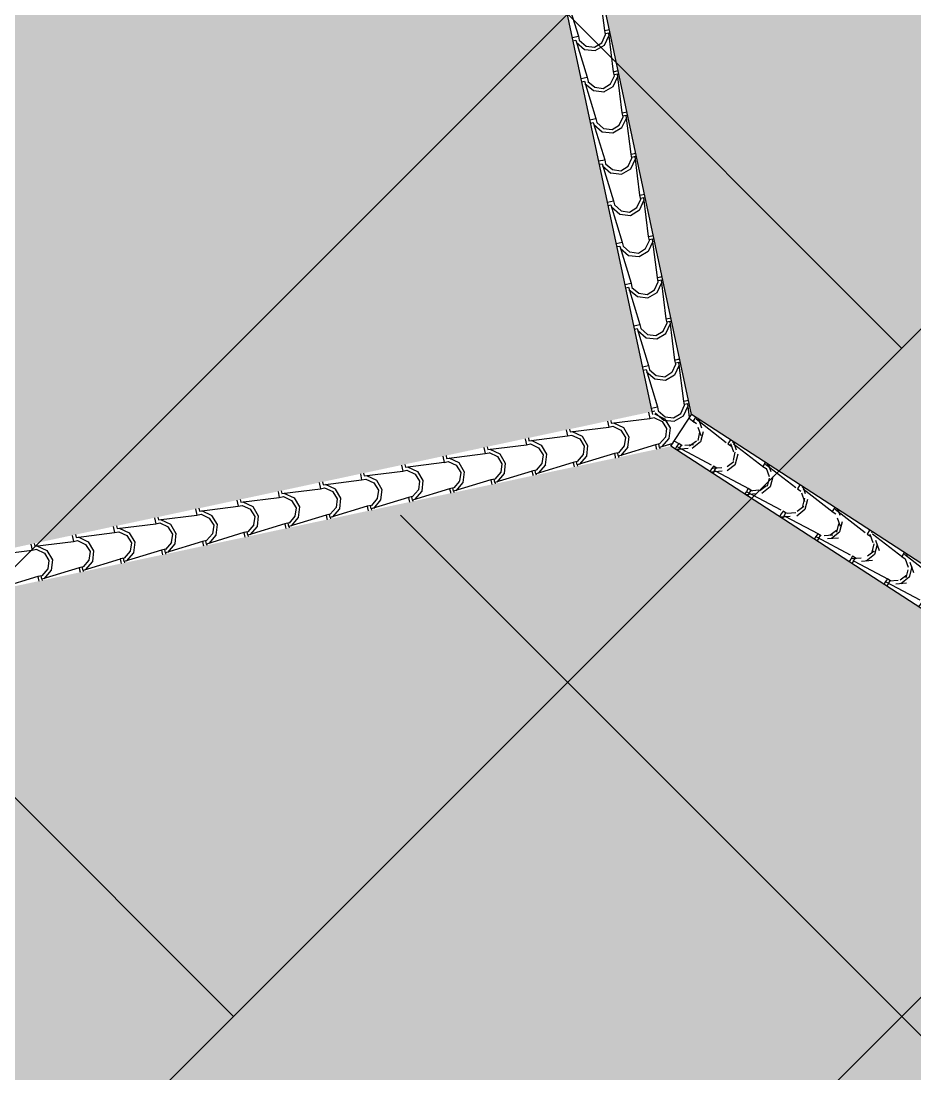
# Model space of a CAD drawing. Header units: millimetres. Extents: x 648844 to 649530, y 1246379 to 1246752.
# Drawn here: x 649111.173 to 649114.72, y 1246593.509 to 1246597.686 of the extents above; entities that cross this region are included whole.
import ezdxf

# ---------------------------------------------------------------- set-up
doc = ezdxf.new("R2010")
doc.units = ezdxf.units.MM
doc.header["$LTSCALE"] = 20
doc.header["$MEASUREMENT"] = 0
doc.layers.get('0').update_dxf_attribs({"linetype": 'CONTINUOUS'})
doc.layers.add('TECHO', color=30, linetype='CONTINUOUS')

# ---------------------------------------------------------------- blocks, each defined once
blk = doc.blocks.new('TEJA45')
at = {"layer": 'TECHO'}
for p, q in [((-2.554745425966679, 1.875336823679397), (-2.455492974620981, 1.993494333310938)), ((-2.564152160621127, 1.884779737374888), (-2.567719220212119, 1.88834679696588)), ((-2.554699557170224, 1.875327133923978), (-2.564152160621127, 1.884779737374881)), ((-2.360910131688769, 1.898953793098254), (-2.479067641320313, 1.799701341752556)), ((-2.672903146439467, 1.757179353076342), (-2.573650695093768, 1.875336862707883)), ((-2.585592795282174, 1.825557444429958), (-2.579684871791848, 1.869275800682672)), ((-2.573604764072023, 1.875327133923982), (-2.577171823663022, 1.878894193514977)), ((-2.573604764072044, 1.875327133923967), (-2.564152160621141, 1.865874530473064)), ((-2.571230103411139, 1.828246645230415), (-2.566503836148762, 1.863693854507165)), ((-2.566515311483705, 1.863511379610362), (-2.554699557170075, 1.875327133923989)), ((-2.566515783426098, 1.78786004688876), (-2.585421006643486, 1.825670412776006)), ((-2.556888199558905, 1.797508177540724), (-2.571067113281664, 1.828229214442931)), ((-2.526195744818651, 1.783316439133724), (-2.556916781720858, 1.797495352856483)), ((-2.479078729563106, 1.799706306316804), (-2.490894483876737, 1.787890552003176)), ((-2.461653203034139, 1.782280779787897), (-2.479078729563014, 1.799706306316772)), ((-2.791060866912261, 1.639021882473276), (-2.691808415566562, 1.757179392104817)), ((-2.691762307208286, 1.757169590787711), (-2.695329366799285, 1.760736650378707)), ((-2.691762307208322, 1.757169590787701), (-2.682309703757419, 1.747716987336798)), ((-2.68230970375739, 1.766622194238618), (-2.685876763348382, 1.770189253829606)), ((-2.684672854619983, 1.745353836474088), (-2.672857100306352, 1.757169590787715)), ((-2.672857100306487, 1.757169590787715), (-2.68230970375739, 1.766622194238618)), ((-2.479067602291835, 1.780796072625453), (-2.597225111923379, 1.681543621279754)), ((-2.528728568712815, 1.768989635207408), (-2.566538934600061, 1.787894858424796)), ((-2.485083074978945, 1.774768162128474), (-2.528801431231663, 1.768860238638151)), ((-2.490771142849198, 1.787905688539425), (-2.526218352125944, 1.783179421277051)), ((-2.471105806485035, 1.772828176336997), (-2.479078729563007, 1.780801099414965)), ((-2.703751370838674, 1.707399067996157), (-2.697843447348347, 1.751117424248871)), ((-2.689387554025622, 1.710090164139668), (-2.684661286763244, 1.745537373416418)), ((-2.684673313304828, 1.669702315640802), (-2.703578536522215, 1.707512681528048)), ((-2.675044608329848, 1.679351714349984), (-2.689223522052608, 1.710072751252191)), ((-2.644352208010176, 1.665160030363211), (-2.675073244912383, 1.67933894408597)), ((-2.597236272699384, 1.681548763180533), (-2.609052027013014, 1.669733008866906)), ((-2.579810746170402, 1.664123236651626), (-2.597236272699277, 1.681548763180501)), ((-2.909218587385205, 1.520864411870047), (-2.809966136039506, 1.639021921501588)), ((-2.821909946394939, 1.589240691564164), (-2.816002022904613, 1.632959047816879)), ((-2.809919850344563, 1.639012047651438), (-2.813486909935556, 1.64257910724243)), ((-2.809919850344592, 1.639012047651423), (-2.800467246893689, 1.62955944420052)), ((-2.800467246893668, 1.648464651102348), (-2.80403430648466, 1.65203171069334)), ((-2.80283039775626, 1.627196293337814), (-2.79101464344263, 1.639012047651441)), ((-2.791014643442765, 1.639012047651441), (-2.800467246893668, 1.648464651102344)), ((-2.597225072894851, 1.662638352152683), (-2.715382582526395, 1.563385900806985)), ((-2.646886299960748, 1.650832105328671), (-2.684696665847994, 1.669737328546059)), ((-2.603241451413716, 1.65660958657179), (-2.646959807666434, 1.650701663081467)), ((-2.608927623939977, 1.6697482379249), (-2.644374833216723, 1.665021970662526)), ((-2.589263349621298, 1.654670633200727), (-2.59723627269927, 1.662643556278695)), ((-2.802830843183607, 1.55154458439295), (-2.821736066400995, 1.589354950280196)), ((-2.807545004639749, 1.591933683051629), (-2.802818737377372, 1.627380892328379)), ((-2.793201017100024, 1.561195251157582), (-2.807379930822783, 1.591916288059789)), ((-2.76504403120866, 1.532674575449917), (-2.802854397095906, 1.551579798667305)), ((-2.762508671201701, 1.547003621592701), (-2.793229708103908, 1.56118253531546)), ((-2.727084105028048, 1.55159078731074), (-2.762531314304795, 1.546864520048366)), ((-2.715393815835661, 1.563391220044263), (-2.727209570149292, 1.551575465730636)), ((-2.697968289306679, 1.545965693515353), (-2.715393815835554, 1.563391220044231)), ((-3.027376307857843, 1.402706941267166), (-2.928123856512144, 1.520864450898706)), ((-2.940068521951446, 1.471082315130367), (-2.934160598461119, 1.514800671383082)), ((-2.928077393480834, 1.520854504515164), (-2.931644453071826, 1.524421564106159)), ((-2.928077393480862, 1.520854504515153), (-2.918624790029959, 1.51140190106425)), ((-2.92570245525399, 1.473777201962687), (-2.920976187991613, 1.509224411239437)), ((-2.918624790029938, 1.530307107966074), (-2.92219184962093, 1.533874167557062)), ((-2.920987940892537, 1.50903875020154), (-2.909172186578907, 1.520854504515167)), ((-2.909172186579035, 1.520854504515167), (-2.918624790029938, 1.53030710796607)), ((-2.715382543497967, 1.544480631679839), (-2.833540053129511, 1.445228180334141)), ((-2.721399827845751, 1.538451011015471), (-2.765118184098469, 1.532543087525148)), ((-2.707420892757582, 1.536513090064457), (-2.715393815835547, 1.544486013142421)), ((-2.920988373062372, 1.433386853145059), (-2.939893596279759, 1.471197219032305)), ((-2.911357425870584, 1.443038787966014), (-2.925536339593343, 1.473759824868221)), ((-2.833540014101025, 1.426322911207034), (-2.95169752373257, 1.327070459861336)), ((-2.883201762456515, 1.414517045571142), (-2.921012128343762, 1.433422268788529)), ((-2.880665134393212, 1.428847212822195), (-2.911386171295419, 1.443026126544954)), ((-2.839558204279591, 1.420292435458908), (-2.883276560532309, 1.414384511968585)), ((-2.845240586117015, 1.43343333669646), (-2.880687795393762, 1.428707069434086)), ((-2.833551358971938, 1.445233676907993), (-2.845367113285569, 1.433417922594366)), ((-2.81612583244295, 1.427808150379082), (-2.833551358971825, 1.445233676907957)), ((-2.825578435893853, 1.418355546928183), (-2.833551358971818, 1.426328470006148)), ((-3.145534028330495, 1.284549470664281), (-3.046281576984796, 1.402706980295822)), ((-3.058227097507704, 1.352923938698371), (-3.052319174017377, 1.396642294951086)), ((-3.046234936617104, 1.402696961378897), (-3.049801996208103, 1.406264020969893)), ((-3.04623493661714, 1.402696961378876), (-3.036782333166236, 1.393244357927973)), ((-3.043859905868239, 1.355620720873752), (-3.039133638605861, 1.391067930150502)), ((-3.036782333166215, 1.412149564829807), (-3.0403493927572, 1.415716624420792)), ((-3.039145484028815, 1.390881207065267), (-3.027329729715184, 1.402696961378894)), ((-3.027329729715305, 1.402696961378897), (-3.036782333166208, 1.4121495648298)), ((-3.039145902941115, 1.315229121897154), (-3.058051126158503, 1.3530394877844)), ((-3.029513834641143, 1.32488232477445), (-3.043692748363902, 1.355603361676657)), ((-3.154939876302478, 1.293992021693526), (-3.15850693589347, 1.297559081284522)), ((-2.951697484704127, 1.308165190734183), (-3.069854994335671, 1.208912739388484)), ((-3.00135949370442, 1.296359515692391), (-3.039169859591667, 1.315264738909779)), ((-2.998821597584737, 1.310690804051681), (-3.029542634486944, 1.32486971777444)), ((-2.957716580713459, 1.302133859902348), (-3.001434936966177, 1.296225936412025)), ((-2.963397067206891, 1.315275886082055), (-2.998844276483638, 1.310549618819682)), ((-2.951708902108216, 1.327076133771723), (-2.963524656421846, 1.315260379458095)), ((-2.93428337557922, 1.309650607242808), (-2.951708902108102, 1.327076133771691)), ((-2.943735979030116, 1.300198003791909), (-2.951708902108088, 1.308170926869881)), ((-3.263691748803296, 1.166392000061222), (-3.164439297457598, 1.284549509692763)), ((-3.176385673064452, 1.23476556226278), (-3.170477749574125, 1.278483918515494)), ((-3.164392479753374, 1.28453941824262), (-3.167959539344373, 1.288106477833619)), ((-3.16439247975341, 1.284539418242609), (-3.154939876302507, 1.275086814791706)), ((-3.16201735648248, 1.237464239784806), (-3.157291089220102, 1.272911449061557)), ((-3.157303027165092, 1.272723663928993), (-3.145487272851462, 1.28453941824262)), ((-3.145487272851575, 1.28453941824262), (-3.154939876302478, 1.293992021693523)), ((-3.157303432819873, 1.197071390649249), (-3.176208656037261, 1.234881756536495)), ((-3.147670243411703, 1.206725861582878), (-3.161849157134462, 1.237446898485086)), ((-3.282550022889659, 1.166381875106353), (-3.286117082480651, 1.169948934697345)), ((-3.273097419438756, 1.175834478557256), (-3.276664479029741, 1.179401538148245)), ((-3.263644815987853, 1.166381875106349), (-3.273097419438756, 1.175834478557253)), ((-3.069854955307193, 1.190007470261374), (-3.188012464938737, 1.090755018915676)), ((-3.119517224952311, 1.178201985813626), (-3.157327590839557, 1.197107209031014)), ((-3.116978060776262, 1.192534395281175), (-3.147699097678469, 1.206713309003934)), ((-3.075874957147306, 1.183975284345788), (-3.119593313400024, 1.178067360855465)), ((-3.081553548295865, 1.197118435467772), (-3.117000757572612, 1.192392168205398)), ((-3.069866445244493, 1.208918590635452), (-3.081682199558124, 1.197102836321825)), ((-3.052440918715497, 1.191493064106538), (-3.069866445244365, 1.20891859063541)), ((-3.061893522166393, 1.182040460655639), (-3.069866445244358, 1.190013383733604)), ((-3.381849469276368, 1.048234529457822), (-3.282597017930669, 1.166392039089363)), ((-3.294544248621207, 1.116607185827174), (-3.288636325130881, 1.160325542079889)), ((-3.28255002288968, 1.166381875106332), (-3.273097419438777, 1.156929271655429)), ((-3.280174807096721, 1.119307758695868), (-3.275448539834343, 1.154754967972618)), ((-3.27546057030137, 1.154566120792719), (-3.263644815987739, 1.166381875106346)), ((-3.275460962698638, 1.078913659401358), (-3.294366185916026, 1.116724025288605)), ((-3.265826652182639, 1.088569398392131), (-3.280005565905398, 1.119290435294339)), ((-3.235134523969421, 1.074377986511426), (-3.265855560871628, 1.088556900234185)), ((-3.18802398838077, 1.090761047499182), (-3.199839742694401, 1.078945293185555)), ((-3.170598461851768, 1.073335520970264), (-3.188023988380642, 1.090761047499139)), ((-3.500007189749034, 0.9300770588549305), (-3.400754738403336, 1.048234568486471)), ((-3.400707566025922, 1.048224331970076), (-3.404274625616914, 1.051791391561068)), ((-3.400707566025957, 1.048224331970065), (-3.391254962575054, 1.038771728519162)), ((-3.391254962575026, 1.057676935420989), (-3.394822022166011, 1.061243995011978)), ((-3.393618113437647, 1.036408577656445), (-3.381802359124016, 1.048224331970072)), ((-3.381802359124123, 1.048224331970079), (-3.391254962575026, 1.057676935420982)), ((-3.188012425910266, 1.071849749788566), (-3.30616993554181, 0.9725972984428672)), ((-3.237674956200188, 1.060044455934861), (-3.275485322087434, 1.078949679152249)), ((-3.194033333579362, 1.065816708789466), (-3.237751689832081, 1.059908785299143)), ((-3.199710029384846, 1.078960984853495), (-3.235157238661593, 1.074234717591121)), ((-3.180051065302663, 1.063882917519361), (-3.188023988380642, 1.071855840597337)), ((-3.412702824177472, 0.9984488093951853), (-3.406794900687146, 1.0421671656479)), ((-3.398332257710976, 1.001151277606926), (-3.393605990448599, 1.036598486883676)), ((-3.393618492577396, 0.9607559281534783), (-3.412523715794784, 0.9985662940407245)), ((-3.383983060952815, 0.9704129351997395), (-3.398161974675574, 1.001133972101947)), ((-3.355832687448093, 0.9418869260561102), (-3.393643053335339, 0.9607921492734981)), ((-3.353290987159291, 0.9562215777401519), (-3.384012024061498, 0.970400491462911)), ((-3.31786651047382, 0.9608035342392149), (-3.353313719750567, 0.9560772669768411)), ((-3.306181531517048, 0.9726035043629118), (-3.317997285830678, 0.9607877500492847)), ((-3.288756004988038, 0.9551779778339942), (-3.306181531516913, 0.9726035043628727)), ((-3.618164910221822, 0.8119195882518788), (-3.518912458876123, 0.9300770978834194)), ((-3.530861399734214, 0.8802904329595833), (-3.524953476243887, 0.9240087892122979)), ((-3.518865109162199, 0.9300667888338054), (-3.522432168753198, 0.933633848424801)), ((-3.518865109162228, 0.9300667888337877), (-3.509412505711325, 0.9206141853828846)), ((-3.509412505711303, 0.9395193922847085), (-3.512979565302295, 0.943086451875697)), ((-3.511775656573924, 0.9182510345201713), (-3.499959902260294, 0.9300667888337983)), ((-3.4999599022604, 0.9300667888337983), (-3.509412505711303, 0.9395193922847014)), ((-3.306169896513282, 0.9536920293157962), (-3.424327406144826, 0.8544395779700977)), ((-3.312191710014105, 0.9476581332327818), (-3.355910066266823, 0.9417502097424588)), ((-3.298208608438941, 0.9457253743830982), (-3.306181531516906, 0.9536982974610595)), ((-3.511776022456154, 0.8425981969055734), (-3.530681245673541, 0.8804085627928195)), ((-3.516489708325459, 0.8829947965161828), (-3.511763441063081, 0.918442005792933)), ((-3.502139469723382, 0.8522564720081682), (-3.516318383446141, 0.8829775089103755)), ((-3.424327367116383, 0.8355343088429557), (-3.542484876747928, 0.7362818574972572)), ((-3.473990418695976, 0.8237293961773489), (-3.511800784583222, 0.8426346193947367)), ((-3.471447450350816, 0.8380651689696457), (-3.502168487253023, 0.8522440826924047)), ((-3.436022991562787, 0.8426460836249312), (-3.471470200839534, 0.8379198163625574)), ((-3.424339074653325, 0.8544459612266415), (-3.436154828966956, 0.8426302069130145)), ((-3.406913548124315, 0.8370204346977168), (-3.42433907465319, 0.8544459612265918)), ((-3.416366151575211, 0.8275678312468173), (-3.424339074653183, 0.8355407543247892)), ((-3.736322630694765, 0.693762117648653), (-3.637070179349067, 0.8119196272801936)), ((-3.649019975290479, 0.7621320565275838), (-3.643112051800152, 0.8058504127802983)), ((-3.637022652298469, 0.8119092456975316), (-3.640589711889469, 0.8154763052885272)), ((-3.637022652298498, 0.8119092456975174), (-3.627570048847595, 0.8024566422466144)), ((-3.634647158939579, 0.7648383154281468), (-3.629920891677202, 0.800285524704897)), ((-3.627570048847574, 0.8213618491484418), (-3.631137108438566, 0.8249289087394338)), ((-3.629933199710202, 0.8000934913838975), (-3.618117445396571, 0.8119092456975245)), ((-3.61811744539667, 0.8119092456975316), (-3.627570048847574, 0.8213618491484347)), ((-3.430350086447064, 0.8294995576763391), (-3.474068442699782, 0.8235916341860161)), ((-3.629933552334919, 0.7244404656576862), (-3.648838775552306, 0.7622508315449323)), ((-3.620295878494325, 0.7341000088174248), (-3.634474792217084, 0.764821045719632)), ((-3.542484837719485, 0.7173765883701151), (-3.660642347351029, 0.6181241370244166)), ((-3.592148149943888, 0.705571866298591), (-3.629958515831134, 0.7244770895159789)), ((-3.589603913543165, 0.719908760199516), (-3.620324950445372, 0.734087673922275)), ((-3.548508462881806, 0.7113409821196583), (-3.592226819134524, 0.7054330586293354)), ((-3.554179472650858, 0.7244886330107718), (-3.589626681927605, 0.719762365748398)), ((-3.542496617789602, 0.7362884180903713), (-3.554312372103233, 0.7244726637767442)), ((-3.525071091260585, 0.7188628915614501), (-3.54249661778946, 0.7362884180903251)), ((-3.534523694711481, 0.7094102881105471), (-3.542496617789453, 0.7173832111885154)), ((-3.854480351167602, 0.5756046470455338), (-3.755227899821904, 0.6937621566770744)), ((-3.767178550847227, 0.6439736800919889), (-3.7612706273569, 0.6876920363447034)), ((-3.75518019543474, 0.6937517025612614), (-3.758747255025732, 0.697318762152257)), ((-3.755180195434768, 0.6937517025612472), (-3.745727591983865, 0.6842990991103441)), ((-3.752804609553827, 0.6466818343392049), (-3.74807834229145, 0.682129043615955)), ((-3.745727591983844, 0.703204306012168), (-3.749294651574829, 0.7067713656031565)), ((-3.748090742846479, 0.6819359482476237), (-3.736274988532848, 0.6937517025612507)), ((-3.736274988532941, 0.6937517025612578), (-3.745727591983844, 0.7032043060121609)), ((-3.748091082213669, 0.6062827344097776), (-3.766996305431057, 0.6440931002970238)), ((-3.738452287264877, 0.6159435456258606), (-3.752631200987636, 0.6466645825280679)), ((-3.863885135120121, 0.5850467628758977), (-3.867452194711113, 0.5886138224668898)), ((-3.854432531669218, 0.5755941594249876), (-3.863885135120121, 0.5850467628758906)), ((-3.66064230832248, 0.5992188678973811), (-3.778799817954024, 0.4999664165516826)), ((-3.710305881191765, 0.5874143364198297), (-3.748116247079011, 0.6063195596372175)), ((-3.707760376733852, 0.601752351428626), (-3.738481413636059, 0.6159312651513851)), ((-3.666666839313869, 0.59318240656334), (-3.710385195566587, 0.587274483073017)), ((-3.672335953740742, 0.6063311823963673), (-3.707783163017488, 0.6016049151339935)), ((-3.66065416092588, 0.618130874954101), (-3.67246991523951, 0.606315120640474)), ((-3.643228634396856, 0.6007053484251763), (-3.660654160925731, 0.6181308749540513)), ((-3.652681237847752, 0.5912527449742733), (-3.660654160925723, 0.5992256680522452)), ((-3.972638071640318, 0.4574471764425745), (-3.87338562029462, 0.5756046860741151)), ((-3.885337126403741, 0.5258153036581881), (-3.879429202913414, 0.5695336599109027)), ((-3.873337738571017, 0.5755941594249876), (-3.876904798162009, 0.5791612190159832)), ((-3.873337738571045, 0.5755941594249734), (-3.863885135120142, 0.5661415559740703)), ((-3.870962060168189, 0.5285253532493641), (-3.866235792905812, 0.5639725625261143)), ((-3.866248285982756, 0.5637784051113499), (-3.854432531669126, 0.5755941594249769)), ((-3.86624861209242, 0.4881250031618727), (-3.885153835309808, 0.5259353690491189)), ((-3.856608696035053, 0.497787082433458), (-3.870787609757812, 0.5285081193356653)), ((-3.99149528170728, 0.4574366162887209), (-3.995062341298265, 0.4610036758797094)), ((-3.982042678256384, 0.4668892197396239), (-3.985609737847369, 0.4704562793306124)), ((-3.972590074805481, 0.4574366162887173), (-3.982042678256384, 0.4668892197396204)), ((-3.778799778925574, 0.481061147424537), (-3.896957288557118, 0.3818086960788385)), ((-3.828463612439649, 0.4692568065410647), (-3.866273978326895, 0.4881620297584526)), ((-3.825916839926194, 0.4835959426584964), (-3.856637876828401, 0.4977748563812554)), ((-3.784825215748612, 0.4750238310066557), (-3.82854357200133, 0.4691159075163327)), ((-3.790492434829723, 0.4881737317820871), (-3.825939644106469, 0.4834474645197133)), ((-3.778811704062157, 0.4999733318178308), (-3.790627458375788, 0.4881575775042037)), ((-3.761386177533133, 0.4825478052889061), (-3.778811704062008, 0.499973331817781)), ((-3.770838780984036, 0.4730952018380066), (-3.778811704062001, 0.4810681249159714)), ((-4.090795792113177, 0.3392897058394375), (-3.991543340767478, 0.4574472154709781)), ((-4.00349570195975, 0.4076569272280004), (-3.997587778469423, 0.451375283480715)), ((-3.991495281707316, 0.4574366162886996), (-3.982042678256413, 0.4479840128377965)), ((-3.98911951078243, 0.4103688721604328), (-3.984393243520053, 0.445816081437183)), ((-3.984405829119034, 0.4456208619750761), (-3.972590074805403, 0.4574366162887031)), ((-3.984406141971199, 0.3699672719140104), (-4.003311365188587, 0.4077776378012565)), ((-3.974765104806004, 0.379630619242711), (-3.988944018528763, 0.4103516561449183)), ((-3.944073303117726, 0.3654395338879866), (-3.974794340019933, 0.3796184476107456)), ((-3.896969247198435, 0.3818157886815605), (-3.908785001512065, 0.3700000343679335)), ((-3.879543720669396, 0.3643902621526323), (-3.896969247198271, 0.3818157886815072)), ((-4.208953512586021, 0.2211322352363077), (-4.109701061240322, 0.3392897448678482)), ((-4.109652824843558, 0.3392790731524506), (-4.11321988443455, 0.3428461327434462)), ((-4.109652824843586, 0.3392790731524329), (-4.100200221392683, 0.3298264697015298)), ((-4.100200221392662, 0.3487316766033537), (-4.103767280983654, 0.3522987361943422)), ((-4.102563372255311, 0.3274633188388023), (-4.09074761794168, 0.3392790731524293)), ((-4.090747617941759, 0.3392790731524435), (-4.100200221392662, 0.3487316766033466)), ((-3.896957249528676, 0.3629034269516929), (-4.01511475916022, 0.2636509756059944)), ((-3.946621343687589, 0.3510992766623282), (-3.984431709574835, 0.3700044998797161)), ((-3.902983592182473, 0.3568652554500957), (-3.946701948435191, 0.3509573319597727)), ((-3.908648915917794, 0.3700162811679313), (-3.944096125194541, 0.3652900139055575)), ((-3.888996324120292, 0.3549376587017328), (-3.896969247198264, 0.3629105817797047)), ((-4.121654277516505, 0.2894985507923984), (-4.115746354026179, 0.333216907045113)), ((-4.107276961396558, 0.2922123910723933), (-4.10255069413418, 0.3276596003491434)), ((-4.10256367184995, 0.2518095406661018), (-4.121468895067338, 0.289619906553348)), ((-4.092921513576556, 0.2614741560511469), (-4.107100427299315, 0.2921951929533542)), ((-4.064779074935451, 0.2329417467835526), (-4.102589440822697, 0.2518469700009405)), ((-4.062229766308398, 0.247283125117093), (-4.092950803210606, 0.2614620388398521)), ((-4.026805397007671, 0.2518588305535268), (-4.062252606284417, 0.247132563291153)), ((-4.015126790334712, 0.2636582455452903), (-4.026942544648342, 0.2518424912316632)), ((-3.997701263805673, 0.246232719016362), (-4.015126790334548, 0.263658245545237)), ((-4.327111233058744, 0.1029747646333448), (-4.227858781713046, 0.2211322742648854)), ((-4.239812853073012, 0.1713401743586012), (-4.233904929582685, 0.2150585306113157)), ((-4.227810367979828, 0.2211215300161697), (-4.231377427570827, 0.2246885896071689)), ((-4.227810367979856, 0.2211215300161555), (-4.218357764528953, 0.2116689265652525)), ((-4.22543441201104, 0.1740559099816537), (-4.220708144748663, 0.2095031192584038)), ((-4.218357764528932, 0.2305741334670763), (-4.221924824119924, 0.2341411930580684)), ((-4.220720915391588, 0.2093057757025285), (-4.208905161077958, 0.2211215300161555)), ((-4.208905161078029, 0.2211215300161768), (-4.218357764528932, 0.2305741334670799)), ((-4.015114720131734, 0.2447457064788843), (-4.133272229763278, 0.1454932551331858)), ((-4.021141968616334, 0.2387066798935287), (-4.064860324869052, 0.2327987564032057)), ((-4.007153867256569, 0.2367801155654625), (-4.015126790334541, 0.2447530386434345)), ((-4.220721201728708, 0.1336518094182217), (-4.239626424946096, 0.1714621753054679)), ((-4.211077922346732, 0.1433176928587514), (-4.225256836069491, 0.1740387297609587)), ((-4.13327219073485, 0.1265879860060402), (-4.251429700366394, 0.02733553466034166)), ((-4.182936806183349, 0.1147842169048019), (-4.220747172070595, 0.1336894401221898)), ((-4.180386229499931, 0.1291267163465832), (-4.211107266402138, 0.1433056300693423)), ((-4.144961878098442, 0.1337013799390085), (-4.180409087375189, 0.1289751126766348)), ((-4.133284333470989, 0.14550070240902), (-4.14510008778462, 0.133684948095393)), ((-4.115858806941944, 0.1280751758800847), (-4.133284333470819, 0.1455007024089596)), ((-4.12531141039284, 0.1186225724291852), (-4.133284333470812, 0.1265954955071535)), ((-4.381066017177957, 0.06124925080029442), (-4.346016502185769, 0.1029748036619225)), ((-4.35797142862927, 0.05318179792661226), (-4.352063505138943, 0.09690015417932685)), ((-4.345967911116098, 0.1029639868798995), (-4.349534970707083, 0.106531046470888)), ((-4.345967911116134, 0.1029639868798853), (-4.336515307665231, 0.09351138342898224)), ((-4.343591862625289, 0.05589942889270816), (-4.338865595362911, 0.09134663816945832)), ((-4.336515307665202, 0.1124165903308096), (-4.340082367256187, 0.1159836499217981)), ((-4.338878458527866, 0.0911482325662547), (-4.327062704214235, 0.1029639868798817)), ((-4.327062704214299, 0.1029639868798995), (-4.336515307665202, 0.1124165903308025)), ((-4.139300345048383, 0.1205481043372068), (-4.183018701301101, 0.1146401808468838)), ((-4.381066017177965, 0.07500000000003837), (-4.381066017177972, -0.07499999999996376)), ((-4.338878731607451, 0.01549407817028481), (-4.357783954824839, 0.05330444405753099)), ((-4.329234331117675, 0.02516122966800793), (-4.343413244840434, 0.05588226657021522)), ((-4.30109453743124, -0.003373312973963039), (-4.338904903318486, 0.01553191024342482)), ((-4.30109453743124, 0.003373312974005671), (-4.338904903318486, -0.01553191024338219)), ((-4.298542692691456, 0.01097030757607342), (-4.329263729593663, 0.02514922129883246)), ((-4.257458721482493, -0.002389528778763861), (-4.301177077735211, 0.003518394711559125)), ((-4.257458721483125, 0.002389528780526007), (-4.301177077735844, -0.003518394709796979)), ((-4.263118359186514, 0.01554392932484205), (-4.29856556846326, 0.01081766206246826)), ((-4.251441876607267, 0.02734315927274977), (-4.263257630920897, 0.01552740495912275)), ((-4.234016350078214, 0.009917632743814409), (-4.251441876607089, 0.02734315927269293)), ((-4.243468953529117, 0.0004650292929184729), (-4.251441876607082, 0.008437952370883295)), ((-4.338878731607565, -0.01549407817016046), (-4.357783954824953, -0.05330444405740664)), ((-4.329234331119117, -0.0251612296676953), (-4.343413244841877, -0.05588226656990258)), ((-4.298542692692415, -0.01097030757503248), (-4.329263729594622, -0.02514922129779151)), ((-4.26311835918694, -0.01554392932355597), (-4.298565568463687, -0.01081766206118218)), ((-4.251441876607259, -0.0273431592726503), (-4.26325763092089, -0.01552740495902327)), ((-4.243468953529124, -0.0004650292928261024), (-4.251441876607103, -0.008437952370801582)), ((-4.234016350078228, -0.009917632743729143), (-4.251441876607103, -0.02734315927260411)), ((-4.133272190734765, -0.1265879860058945), (-4.251429700366309, -0.027335534660196)), ((-4.381066017177957, -0.06124925080087706), (-4.346016502186039, -0.102974803662196)), ((-4.35797142863111, -0.05318179792779887), (-4.352063505140784, -0.09690015418051345)), ((-4.343591862623768, -0.05589942889180222), (-4.338865595361391, -0.09134663816855237)), ((-4.345967911116119, -0.1029639868798178), (-4.349534970707111, -0.1065310464708098)), ((-4.345967911116119, -0.1029639868798107), (-4.336515307665216, -0.09351138342890764)), ((-4.336515307665216, -0.1124165903307208), (-4.340082367256201, -0.1159836499217093)), ((-4.338878458527873, -0.09114823256618365), (-4.327062704214242, -0.1029639868798107)), ((-4.327062704214313, -0.1029639868798071), (-4.336515307665216, -0.1124165903307102)), ((-4.327111233059028, -0.1029747646336112), (-4.22785878171333, -0.2211322742651518)), ((-4.182936806183335, -0.1147842169047451), (-4.220747172070581, -0.1336894401221329)), ((-4.139300345048618, -0.1205481043353416), (-4.183018701301336, -0.1146401808450186)), ((-4.125311410392847, -0.1186225724290999), (-4.133284333470819, -0.1265954955070754)), ((-4.220721201728821, -0.133651809418069), (-4.239626424946209, -0.1714621753053152)), ((-4.211077922348551, -0.1433176928592701), (-4.22525683607131, -0.1740387297614774)), ((-4.18038622950089, -0.1291267163455458), (-4.211107266403097, -0.1433056300683049)), ((-4.144961878097952, -0.1337013799378433), (-4.180409087374699, -0.1289751126754695)), ((-4.133284333470982, -0.1455007024089205), (-4.145100087784613, -0.1336849480952935)), ((-4.115858806941951, -0.1280751758799994), (-4.133284333470826, -0.1455007024088779)), ((-4.015114720131677, -0.2447457064787315), (-4.133272229763222, -0.145493255133033)), ((-4.239812853075087, -0.1713401743580043), (-4.23390492958476, -0.2150585306107189)), ((-4.225434412009413, -0.1740559099816323), (-4.220708144747036, -0.2095031192583825)), ((-4.227810367979835, -0.2211215300160916), (-4.231377427570827, -0.22468858960708)), ((-4.227810367979849, -0.2211215300160809), (-4.218357764528946, -0.2116689265651779)), ((-4.218357764528939, -0.2305741334669946), (-4.221924824119924, -0.2341411930579831)), ((-4.220720915391595, -0.2093057757024575), (-4.208905161077965, -0.2211215300160845)), ((-4.208905161078043, -0.2211215300160916), (-4.218357764528946, -0.2305741334669946)), ((-4.208953512586156, -0.2211322352367517), (-4.109701061240457, -0.3392897448682923)), ((-4.064779074935444, -0.2329417467835064), (-4.10258944082269, -0.2518469700008943)), ((-4.062229766308533, -0.2472831251156791), (-4.092950803210741, -0.2614620388384381)), ((-4.021141968615652, -0.2387066798917949), (-4.06486032486837, -0.232798756401472)), ((-4.026805397007173, -0.2518588305523757), (-4.06225260628392, -0.2471325632900019)), ((-4.007153867256584, -0.2367801155653737), (-4.015126790334556, -0.2447530386433456)), ((-3.997701263805688, -0.2462327190162696), (-4.015126790334563, -0.2636582455451446)), ((-4.121654277518559, -0.2894985507918193), (-4.115746354028232, -0.3332169070445339)), ((-4.102563671850049, -0.2518095406659526), (-4.121468895067437, -0.2896199065531988)), ((-4.107276961395293, -0.2922123910696612), (-4.102550694132916, -0.3276596003464114)), ((-4.092921513577991, -0.2614741560508413), (-4.10710042730075, -0.2921951929530486)), ((-4.015126790334705, -0.2636582455451908), (-4.026942544648335, -0.2518424912315638)), ((-3.896957249528668, -0.3629034269514939), (-4.015114759160213, -0.2636509756057954)), ((-4.109652824843586, -0.3392790731523547), (-4.100200221392683, -0.3298264697014517)), ((-4.102563372255318, -0.3274633188387313), (-4.090747617941688, -0.3392790731523583)), ((-4.109652824843572, -0.3392790731523618), (-4.113219884434571, -0.3428461327433574)), ((-4.100200221392676, -0.3487316766032613), (-4.103767280983661, -0.3522987361942498)), ((-4.090747617941773, -0.3392790731523512), (-4.100200221392676, -0.3487316766032542)), ((-4.09079579211361, -0.3392897058395334), (-3.991543340767912, -0.457447215471074)), ((-3.984406141971292, -0.3699672719138363), (-4.003311365188679, -0.4077776378010824)), ((-3.946621343687561, -0.3510992766622749), (-3.984431709574807, -0.3700044998796628)), ((-3.94407330311784, -0.3654395338865797), (-3.974794340020047, -0.3796184476093387)), ((-3.902983592182693, -0.3568652554482519), (-3.946701948435411, -0.3509573319579289)), ((-3.908648915918178, -0.3700162811666665), (-3.944096125194925, -0.3652900139042927)), ((-3.896969247198427, -0.381815788681461), (-3.908785001512058, -0.370000034367834)), ((-3.888996324120313, -0.354937658701644), (-3.896969247198278, -0.3629105817796088)), ((-3.87954372066941, -0.3643902621525434), (-3.896969247198278, -0.3818157886814149)), ((-4.003495701961803, -0.4076569272274284), (-3.997587778471477, -0.451375283480143)), ((-3.989119510780938, -0.4103688721594914), (-3.984393243518561, -0.4458160814362415)), ((-3.974765104807034, -0.3796306192415919), (-3.988944018529793, -0.4103516561437992)), ((-3.778799778925574, -0.4810611474243274), (-3.896957288557118, -0.3818086960786289)), ((-3.991495281707294, -0.457436616288625), (-3.995062341298279, -0.4610036758796134)), ((-3.991495281707302, -0.457436616288625), (-3.982042678256398, -0.4479840128377219)), ((-3.984405829119041, -0.4456208619750051), (-3.97259007480541, -0.4574366162886321)), ((-3.972590074805495, -0.457436616288625), (-3.982042678256398, -0.466889219739528)), ((-3.972638071640603, -0.4574471764428409), (-3.873385620294904, -0.5756046860743815)), ((-3.982042678256391, -0.4668892197395316), (-3.985609737847383, -0.47045627933052)), ((-3.866248612092527, -0.4881250031617235), (-3.885153835309914, -0.5259353690489696)), ((-3.856608696036851, -0.4977870824339909), (-3.87078760975961, -0.5285081193361982)), ((-3.828463612439656, -0.4692568065410221), (-3.866273978326902, -0.4881620297584099)), ((-3.825916839927132, -0.4835959426574767), (-3.856637876829339, -0.4977748563802358)), ((-3.784825215747915, -0.4750238310049539), (-3.828543572000633, -0.4691159075146309)), ((-3.790492434830099, -0.4881737317808401), (-3.825939644106846, -0.4834474645184663)), ((-3.77881170406215, -0.4999733318177313), (-3.790627458375781, -0.4881575775041043)), ((-3.770838780984029, -0.4730952018379142), (-3.778811704062008, -0.4810681249158897)), ((-3.761386177533133, -0.4825478052888172), (-3.778811704062015, -0.4999733318176993)), ((-3.660642308322466, -0.5992188678971608), (-3.77879981795401, -0.4999664165514623)), ((-3.885337126405283, -0.5258153036612399), (-3.879429202914956, -0.5695336599139544)), ((-3.870962060166704, -0.5285253532484191), (-3.866235792904327, -0.5639725625251693)), ((-3.873337738571024, -0.5755941594249059), (-3.876904798162016, -0.5791612190158979)), ((-3.873337738571038, -0.5755941594248988), (-3.863885135120135, -0.5661415559739957)), ((-3.866248285982763, -0.5637784051112789), (-3.854432531669133, -0.5755941594249059)), ((-3.854432531669225, -0.575594159424913), (-3.863885135120128, -0.585046762875816)), ((-3.854480351167879, -0.5756046470457967), (-3.755227899822181, -0.6937621566773373)), ((-3.863885135120128, -0.585046762875816), (-3.86745219471112, -0.5886138224668045)), ((-3.748091082213755, -0.6062827344096036), (-3.766996305431142, -0.6440931002968497)), ((-3.738452287266668, -0.6159435456263971), (-3.752631200989427, -0.6466645825286044)), ((-3.710305881191751, -0.5874143364197764), (-3.748116247078997, -0.6063195596371642)), ((-3.707760376734775, -0.60175235142761), (-3.738481413636983, -0.615931265150369)), ((-3.666666839314047, -0.5931824065615281), (-3.710385195566765, -0.5872744830712051)), ((-3.672335953740216, -0.6063311823952517), (-3.707783163016963, -0.601604915132878)), ((-3.660654160925873, -0.6181308749540015), (-3.672469915239503, -0.6063151206403745)), ((-3.652681237847766, -0.591252744974188), (-3.660654160925738, -0.5992256680521599)), ((-3.64322863439687, -0.6007053484250875), (-3.660654160925738, -0.6181308749539589)), ((-3.542484837719407, -0.7173765883699588), (-3.660642347350951, -0.6181241370242603)), ((-3.76717855084901, -0.643973680093243), (-3.761270627358684, -0.6876920363459575)), ((-3.75280460955247, -0.6466818343373433), (-3.748078342290093, -0.6821290436140934)), ((-3.755180195434754, -0.6937517025611761), (-3.758747255025746, -0.6973187621521681)), ((-3.755180195434768, -0.693751702561169), (-3.745727591983865, -0.684299099110266)), ((-3.745727591983851, -0.7032043060120756), (-3.749294651574843, -0.7067713656030641)), ((-3.748090742846486, -0.6819359482475527), (-3.736274988532855, -0.6937517025611797)), ((-3.736274988532955, -0.693751702561169), (-3.745727591983858, -0.7032043060120721)), ((-3.736322630694985, -0.6937621176489728), (-3.637070179349287, -0.8119196272805134)), ((-3.592148149943888, -0.705571866298552), (-3.629958515831134, -0.7244770895159398)), ((-3.548508462881067, -0.7113409821179886), (-3.592226819133785, -0.7054330586276656)), ((-3.534523694711496, -0.7094102881104618), (-3.54249661778946, -0.7173832111884266)), ((-3.629933552335011, -0.7244404656575156), (-3.648838775552399, -0.7622508315447618)), ((-3.620295878495718, -0.7341000088171477), (-3.634474792218477, -0.7648210457193549)), ((-3.589603913543264, -0.7199087601981269), (-3.620324950445472, -0.7340876739208859)), ((-3.554179472650326, -0.7244886330096598), (-3.589626681927072, -0.719762365747286)), ((-3.542496617789595, -0.7362884180902718), (-3.554312372103226, -0.7244726637766448)), ((-3.525071091260592, -0.7188628915613613), (-3.542496617789467, -0.7362884180902363)), ((-3.424327367116369, -0.8355343088427567), (-3.542484876747913, -0.7362818574970582)), ((-3.649019975292497, -0.7621320565270508), (-3.64311205180217, -0.8058504127797654)), ((-3.634647158938243, -0.764838315426271), (-3.629920891675866, -0.8002855247030212)), ((-3.637022652298477, -0.8119092456974428), (-3.640589711889469, -0.8154763052884348)), ((-3.637022652298491, -0.8119092456974428), (-3.627570048847588, -0.8024566422465398)), ((-3.627570048847581, -0.821361849148353), (-3.631137108438573, -0.8249289087393414)), ((-3.629933199710209, -0.8000934913838265), (-3.618117445396578, -0.8119092456974535)), ((-3.618117445396678, -0.8119092456974499), (-3.627570048847581, -0.821361849148353)), ((-3.618164910222042, -0.8119195882522163), (-3.518912458876343, -0.9300770978837569)), ((-3.473990418696012, -0.8237293961773169), (-3.511800784583258, -0.8426346193947047)), ((-3.430350086447213, -0.8294995576745663), (-3.474068442699931, -0.8235916341842433)), ((-3.416366151575225, -0.827567831246732), (-3.42433907465319, -0.8355407543246969)), ((-3.51177602245626, -0.8425981969054241), (-3.530681245673648, -0.8804085627926703)), ((-3.502139469724781, -0.8522564720078947), (-3.51631838344754, -0.882977508910102)), ((-3.471447450351725, -0.8380651689686403), (-3.502168487253932, -0.8522440826913993)), ((-3.436022991562247, -0.8426460836238334), (-3.471470200838993, -0.8379198163614596)), ((-3.424339074653318, -0.854445961226542), (-3.436154828966949, -0.842630206912915)), ((-3.406913548124322, -0.8370204346976315), (-3.424339074653197, -0.8544459612265065)), ((-3.306169896513211, -0.9536920293156292), (-3.424327406144755, -0.8544395779699308)), ((-3.530861399736224, -0.8802904329590646), (-3.524953476245898, -0.9240087892117792)), ((-3.516489708323888, -0.8829947965161011), (-3.511763441061511, -0.9184420057928513)), ((-3.511775656573931, -0.9182510345201003), (-3.499959902260301, -0.9300667888337273)), ((-3.518865109162206, -0.9300667888337131), (-3.522432168753198, -0.9336338484247051)), ((-3.518865109162221, -0.9300667888337131), (-3.509412505711317, -0.92061418538281)), ((-3.50941250571131, -0.9395193922846232), (-3.512979565302302, -0.9430864518756117)), ((-3.499959902260414, -0.9300667888337202), (-3.509412505711317, -0.9395193922846232)), ((-3.500007189749233, -0.9300770588552822), (-3.400754738403535, -1.048234568486823)), ((-3.355832687448071, -0.9418869260560534), (-3.393643053335317, -0.9607921492734413)), ((-3.353290987160214, -0.9562215777391607), (-3.384012024062422, -0.9704004914619198)), ((-3.312191710013344, -0.9476581332311405), (-3.355910066266063, -0.9417502097408175)), ((-3.317866510474161, -0.9608035342380035), (-3.353313719750908, -0.9560772669756297)), ((-3.298208608438955, -0.9457253743830059), (-3.30618153151692, -0.9536982974609707)), ((-3.288756004988052, -0.9551779778339053), (-3.30618153151692, -0.9726035043627768)), ((-3.412702824179448, -0.9984488093946737), (-3.406794900689121, -1.042167165647388)), ((-3.393618492577495, -0.9607559281533291), (-3.412523715794883, -0.9985662940405753)), ((-3.398332257709647, -1.001151277605036), (-3.39360599044727, -1.036598486881786)), ((-3.383983060954591, -0.9704129352002937), (-3.39816197467735, -1.001133972102501)), ((-3.306181531517041, -0.9726035043628123), (-3.317997285830671, -0.9607877500491853)), ((-3.188012425910209, -1.071849749788395), (-3.306169935541753, -0.9725972984426967)), ((-3.40070756602595, -1.048224331969987), (-3.391254962575047, -1.038771728519084)), ((-3.393618113437654, -1.036408577656374), (-3.381802359124023, -1.048224331970001)), ((-3.400707566025936, -1.048224331969987), (-3.404274625616935, -1.051791391560982)), ((-3.391254962575033, -1.057676935420893), (-3.394822022166032, -1.061243995011893)), ((-3.381802359124137, -1.04822433196999), (-3.39125496257504, -1.057676935420893)), ((-3.381849469276574, -1.048234529458174), (-3.282597017930875, -1.166392039089715)), ((-3.275460962698737, -1.078913659401216), (-3.294366185916125, -1.116724025288462)), ((-3.237674956200188, -1.060044455934815), (-3.275485322087434, -1.078949679152203)), ((-3.235134523970345, -1.074377986510438), (-3.265855560872552, -1.088556900233197)), ((-3.194033333579469, -1.065816708787722), (-3.237751689832187, -1.059908785297399)), ((-3.199710029384271, -1.078960984852415), (-3.235157238661017, -1.074234717590041)), ((-3.188023988380763, -1.090761047499083), (-3.199839742694394, -1.078945293185456)), ((-3.180051065302678, -1.063882917519276), (-3.188023988380642, -1.071855840597241)), ((-3.170598461851775, -1.073335520970172), (-3.188023988380657, -1.090761047499054)), ((-3.294544248622685, -1.11660718583029), (-3.288636325132359, -1.160325542083005)), ((-3.280174807095413, -1.119307758693967), (-3.275448539833036, -1.154754967970717)), ((-3.265826652184032, -1.088569398391872), (-3.280005565906791, -1.119290435294079)), ((-3.069854955307157, -1.19000747026119), (-3.188012464938701, -1.090755018915491)), ((-3.282550022889659, -1.166381875106257), (-3.286117082480651, -1.169948934697253)), ((-3.28255002288968, -1.166381875106261), (-3.273097419438777, -1.156929271655358)), ((-3.275460570301377, -1.154566120792648), (-3.263644815987746, -1.166381875106275)), ((-3.263644815987867, -1.166381875106268), (-3.27309741943877, -1.175834478557171)), ((-3.263691748803474, -1.166392000061592), (-3.164439297457776, -1.284549509693132)), ((-3.27309741943877, -1.175834478557171), (-3.276664479029762, -1.179401538148159))]:
    blk.add_line(p, q, dxfattribs=at)

msp = doc.modelspace()

# ---------------------------------------------------------------- hatches: boundary and pattern name
h = msp.add_hatch()
h.set_pattern_fill('ANSI38', color=3, scale=15, style=0)
h.set_pattern_definition([(45, (-526.4316489867633, -3378.367883687839), (-1.325825214724776, 1.325825214724777), []), (135, (-526.4316489867633, -3378.367883687839), (-3.97747564417433, 1.325825214724777), [4.6875, -2.8125])])
h.paths.add_polyline_path([(649074.6452498117, 1246583.563912513), (649094.2426363732, 1246613.456396369), (649153.4128591382, 1246584.500745721), (649133.4856091051, 1246559.316503033), (649131.7639361151, 1246538.992300148), (649068.2827765732, 1246574.181717347)])
h.paths.add_polyline_path([(649079.0629513938, 1246573.737106845), (649108.5591314904, 1246573.737106845), (649108.5591314904, 1246579.229194161), (649079.0629513938, 1246579.229194161)], flags=24)
at = {"layer": 'TECHO'}
h = msp.add_hatch(dxfattribs=at)
h.set_pattern_fill('SPANTILE', color=254, scale=0.2049999999999998, angle=397.3056693047818, style=0, pattern_type=2)
h.set_pattern_definition([(142.0729913880951, (649078.7865255742, 1246641.256483924), (1.952605608575078, -1.510283638022674), [0.1893117599999999, -4.543480804999997]), (237.0426913880951, (649078.6371976414, 1246641.37284581), (-0.2835334775801929, -0.06048774331451207), [0.01639999999999996, -0.1885999999999997]), (57.04269138809526, (649078.5119139262, 1246641.20975703), (0.2835334775801928, 0.06048774331451204), [0.05739999999999981, -0.1475999999999992]), (327.042691388095, (649078.5431403287, 1246641.25792), (0.06048774331451205, -0.2835334775801926), [0.02049999999999999, -0.1844999999999999]), (147.0426913880951, (649078.6317160247, 1246641.356854505), (-0.06048774331451219, 0.2835334775801926), [0.02049999999999998, -0.1844999999999998]), (57.04269138809526, (649078.6145149637, 1246641.368006791), (0.2835334775801928, 0.06048774331451204), [0.0163999999999999, -0.1885999999999992]), (57.04269138809526, (649078.5256747751, 1246641.2008352), (0.2835334775801928, 0.06048774331451204), [0.04099999999999981, -0.1639999999999993]), (332.0123913880951, (649078.5479793481, 1246641.235237322), (2.175649403905763, -1.166265407702015), [0.1893117599999998, -4.543480804999995]), (4.346591388095025, (649078.556579879, 1246641.229661179), (-4.373977924415628, -0.3402455695235421), [0.05412163999999994, -5.358033749999993]), (38.60779138809525, (649078.6105457656, 1246641.233763074), (0.3950561185174494, 0.2324986065936468), [0.05186130999999988, -0.5964054749999979]), (75.47759138809523, (649078.6510721025, 1246641.266123791), (-0.05103544694801794, -0.4555439847049639), [0.05186130999999983, -0.5964054749999971]), (109.738791388095, (649078.6640767423, 1246641.316328167), (-1.474386526163187, 4.132025447927937), [0.05412163999999997, -5.358033749999996]), (36.81779138809522, (649078.6040811659, 1246641.250170206), (-1.914795108972624, -1.446023846216211), [0.04150942499999995, -4.109424259999995]), (77.26759138809521, (649078.6373112535, 1246641.275045621), (0.5387073577712809, 2.338208642498461), [0.04150942499999993, -4.109424259999991]), (109.6372913880952, (649078.646459856, 1246641.315534237), (-1.120906858439631, 3.169904248828809), [0.04387184499999977, -4.34331962499997]), (4.448091388095131, (649078.5603413894, 1246641.246767713), (-3.35136642098477, -0.2703113840290197), [0.04387184499999997, -4.343319624999996])])
h.paths.add_polyline_path([(649107.8070509672, 1246594.884128042), (649113.6767941902, 1246596.136352381), (649112.4245698521, 1246602.006095605)])
h = msp.add_hatch(dxfattribs=at)
h.set_pattern_fill('SPANTILE', color=254, scale=0.2049999999999998, angle=127.3056693047817, style=0, pattern_type=2)
h.set_pattern_definition([(62.01239138809517, (649171.6021853113, 1246580.610478065), (-1.166265407702017, -2.175649403905761), [0.1893117599999998, -4.543480804999994]), (327.042691388095, (649171.6910255001, 1246580.777649656), (0.2835334775801928, 0.06048774331451191), [0.01639999999999999, -0.1885999999999999]), (147.0426913880951, (649171.8719579397, 1246580.679887637), (-0.2835334775801928, -0.06048774331451199), [0.05739999999999996, -0.1475999999999998]), (237.0426913880951, (649171.8237949688, 1246580.71111404), (0.060487743314512, -0.2835334775801926), [0.02049999999999997, -0.1844999999999997]), (57.04269138809526, (649171.7025558914, 1246580.765287614), (-0.060487743314512, 0.2835334775801927), [0.02049999999999991, -0.1844999999999992]), (147.0426913880951, (649171.7137081781, 1246580.782488675), (-0.2835334775801928, -0.06048774331451199), [0.01639999999999998, -0.1885999999999998]), (147.0426913880951, (649171.8630361103, 1246580.666126789), (-0.2835334775801928, -0.06048774331451199), [0.04099999999999996, -0.1639999999999998]), (232.0729913880952, (649171.828633988, 1246580.688431361), (-1.510283638022676, -1.952605608575075), [0.1893117599999993, -4.543480804999979]), (199.738791388095, (649171.8230578448, 1246580.679830831), (4.132025447927939, 1.474386526163186), [0.05412163999999996, -5.358033749999995]), (165.4775913880951, (649171.7721163451, 1246580.661552261), (-0.4555439847049639, 0.05103544694801822), [0.05186130999999988, -0.596405474999998]), (128.6077913880951, (649171.7219119689, 1246580.6745569), (0.2324986065936467, -0.3950561185174495), [0.05186130999999995, -0.596405474999999]), (94.34659138809516, (649171.689551252, 1246580.715083238), (-0.3402455695235446, 4.373977924415627), [0.05412163999999978, -5.358033749999972]), (167.2675913880952, (649171.7713224153, 1246580.679169148), (2.338208642498461, -0.5387073577712823), [0.04150942499999981, -4.109424259999976]), (126.8177913880951, (649171.7308337988, 1246580.68831775), (-1.446023846216211, 1.914795108972624), [0.04150942499999981, -4.109424259999976]), (94.44809138809512, (649171.7059583834, 1246580.721547837), (-0.2703113840290186, 3.351366420984769), [0.04387184499999996, -4.343319624999994]), (199.6372913880951, (649171.8126426821, 1246580.693912979), (3.169904248828811, 1.120906858439628), [0.04387184499999996, -4.343319624999994])])
h.paths.add_polyline_path([(649116.2977543953, 1246594.526440083), (649122.2104647201, 1246595.787830828), (649112.571268713, 1246602.03739167), (649113.8326594579, 1246596.124681345)])
h = msp.add_hatch(dxfattribs=at)
h.set_pattern_fill('SPANTILE', color=254, scale=0.1644999999999999, angle=217.3056693047817, style=0, pattern_type=2)
h.set_pattern_definition([(152.0123913880951, (649171.9276548899, 1246580.463411552), (1.745825985085356, -0.9358568759364968), [0.1519111439999998, -3.645866304499998]), (57.04269138809526, (649171.7935098811, 1246580.534700387), (-0.04853772573286456, 0.227518327131423), [0.01315999999999995, -0.1513399999999993]), (237.0426913880951, (649171.8719579397, 1246580.679887637), (0.0485377257328646, -0.227518327131423), [0.04605999999999993, -0.1184399999999998]), (327.042691388095, (649171.8469006557, 1246580.64123979), (0.227518327131423, 0.04853772573286449), [0.01645, -0.14805]), (147.0426913880951, (649171.8034296656, 1246580.543952823), (-0.2275183271314231, -0.04853772573286447), [0.01644999999999998, -0.1480499999999998]), (237.0426913880951, (649171.7896268629, 1246580.552901853), (0.0485377257328646, -0.227518327131423), [0.01315999999999998, -0.1513399999999997]), (237.0426913880951, (649171.8830001818, 1246580.672728413), (0.0485377257328646, -0.227518327131423), [0.03289999999999994, -0.1315999999999997]), (322.072991388095, (649171.8651021217, 1246580.645122807), (1.566846939563903, -1.211910529047465), [0.1519111439999994, -3.64586630449999]), (289.7387913880951, (649171.8720035228, 1246580.640648293), (-1.183105285628509, 3.315698469190957), [0.04342931599999998, -4.299495374999998]), (255.4775913880951, (649171.8866709606, 1246580.599770845), (-0.04095283425828766, -0.3655462706534955), [0.04161553899999995, -0.4785790274999996]), (218.6077913880951, (649171.8762355305, 1246580.559484895), (0.3170084463225391, 0.1865659550470968), [0.04161553899999995, -0.4785790274999996]), (184.3465913880952, (649171.8437156166, 1246580.533517393), (-3.509850578372541, -0.2730263228615744), [0.04342931599999984, -4.299495374999979]), (257.2675913880951, (649171.8725344831, 1246580.599133764), (0.4322798066018331, 1.876269861907301), [0.03330878249999983, -3.297562393999989]), (216.8177913880951, (649171.8651932883, 1246580.566644119), (-1.536506319151204, -1.160345964402764), [0.03330878249999985, -3.29756239399999]), (184.4480913880951, (649171.8385281697, 1246580.546683114), (-2.689267201229242, -0.2169084032818212), [0.03520448049999998, -3.485249162499998]), (289.637291388095, (649171.8607034578, 1246580.63229076), (-0.8994594059186293, 2.543654872840679), [0.03520448049999998, -3.485249162499998])])
h.paths.add_polyline_path([(649116.2161522969, 1246594.400578661), (649113.7510573599, 1246595.998819924), (649113.8326594579, 1246596.124681345), (649116.2977543953, 1246594.526440083)])
h = msp.add_hatch(dxfattribs=at)
h.set_pattern_fill('SPANTILE', color=254, scale=0.2049999999999998, angle=127.3056693047817, style=0, pattern_type=2)
h.set_pattern_definition([(232.0729913880952, (649151.4901709352, 1246549.590114627), (1.510283638022675, 1.952605608575077), [0.1893117599999997, -4.543480804999993]), (327.042691388095, (649151.3738090488, 1246549.440786695), (0.06048774331451212, -0.2835334775801926), [0.01639999999999999, -0.1885999999999999]), (147.0426913880951, (649151.53689783, 1246549.315502979), (-0.06048774331451209, 0.2835334775801926), [0.05739999999999996, -0.1475999999999998]), (57.04269138809526, (649151.488734859, 1246549.346729381), (0.2835334775801928, 0.060487743314512), [0.02049999999999991, -0.1844999999999992]), (237.0426913880951, (649151.389800355, 1246549.435305078), (-0.2835334775801927, -0.06048774331451204), [0.02049999999999997, -0.1844999999999997]), (147.0426913880951, (649151.3786480683, 1246549.418104016), (-0.06048774331451209, 0.2835334775801926), [0.01639999999999998, -0.1885999999999998]), (147.0426913880951, (649151.5458196593, 1246549.329263828), (-0.06048774331451209, 0.2835334775801926), [0.04099999999999996, -0.1639999999999998]), (62.01239138809522, (649151.511417537, 1246549.351568401), (1.166265407702016, 2.175649403905761), [0.1893117599999996, -4.543480804999989]), (94.34659138809516, (649151.5169936803, 1246549.360168932), (0.3402455695235426, -4.373977924415627), [0.05412163999999978, -5.358033749999972]), (128.6077913880951, (649151.512891785, 1246549.414134819), (-0.2324986065936468, 0.3950561185174494), [0.05186130999999994, -0.5964054749999989]), (165.4775913880951, (649151.4805310683, 1246549.454661155), (0.4555439847049641, -0.05103544694801809), [0.05186130999999997, -0.5964054749999994]), (199.738791388095, (649151.4303266921, 1246549.467665795), (-4.132025447927939, -1.474386526163185), [0.05412163999999996, -5.358033749999995]), (126.8177913880951, (649151.4964846536, 1246549.407670219), (1.446023846216212, -1.914795108972624), [0.04150942499999981, -4.109424259999976]), (167.2675913880952, (649151.4716092387, 1246549.440900307), (-2.338208642498462, 0.5387073577712813), [0.0415094249999998, -4.109424259999975]), (199.6372913880951, (649151.4311206217, 1246549.450048909), (-3.16990424882881, -1.12090685843963), [0.04387184499999993, -4.343319624999991]), (94.44809138809512, (649151.4998871459, 1246549.363930443), (0.2703113840290197, -3.351366420984769), [0.04387184499999996, -4.343319624999994])])
h.paths.add_polyline_path([(649116.2161522969, 1246594.400578661), (649117.4775430416, 1246588.487868336), (649107.8383470344, 1246594.737429179), (649113.7510573599, 1246595.998819924)])

# ---------------------------------------------------------------- linework, layer by layer
at = {"layer": 'TECHO', "color": 254}
for p, q in [((649113.6767941902, 1246596.136352381), (649112.4245698521, 1246602.006095605)), ((649113.832659459, 1246596.124681347), (649112.5712687139, 1246602.037391672)), ((649116.2977543953, 1246594.526440083), (649113.8326594579, 1246596.124681345)), ((649116.2161522969, 1246594.400578661), (649113.7510573599, 1246595.998819924))]:
    msp.add_line(p, q, dxfattribs=at)

# ---------------------------------------------------------------- block references
at = {"color": 254, "rotation": 147.0426913805477}
msp.add_blockref('TEJA45', (649110.1158104095, 1246598.445111823), dxfattribs=at)

doc.saveas('drawing.dxf')
